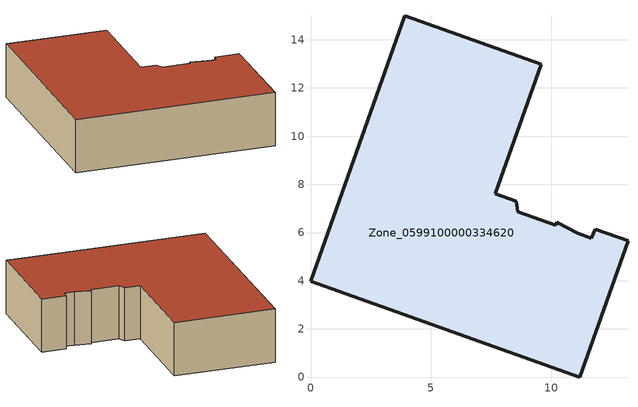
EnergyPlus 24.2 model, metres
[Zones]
Zone_0599100000334620
 floor ground (C_G): 0,3.97 3.92,14.99 9.57,12.98 7.66,7.6 8.53,7.29 8.59,6.87 10.18,6.3 10.23,6.43 11.1,5.97 11.66,5.77 11.82,6.13 13.18,5.65 11.17,0 z0.55
 wall outside (C_F): 3.92,14.99 0,3.97 11.17,0 13.18,5.65 11.82,6.13 11.66,5.77 11.1,5.97 10.23,6.43 10.18,6.3 8.59,6.87 8.53,7.29 7.66,7.6 9.57,12.98 3.92,14.99 z0.55:3.78
 roof outside (C_R): 11.17,0 13.18,5.65 11.82,6.13 11.66,5.77 11.1,5.97 10.23,6.43 10.18,6.3 8.59,6.87 8.53,7.29 7.66,7.6 9.57,12.98 3.92,14.99 0,3.97 z3.78
[BUILDING]
Pand.0599100000334620: North Axis=0; Terrain=City; Loads Convergence Tolerance Value=0.04; Temperature Convergence Tolerance Value=0.4; Solar Distribution=FullExterior; Maximum Number of Warmup Days=25; Minimum Number of Warmup Days=1
[Site:Location]
Rotterdam.The.Hague.AP_ZH_NLD Design_Conditions: Latitude=51.96; Longitude=4.45; Time Zone=1; Elevation=-4.5
[SITE:GROUNDTEMPERATURE:BUILDINGSURFACE]
18, 18, 18, 18, 18, 18, 18, 18, 18, 18, 18, 18
[MATERIAL] Thermal Absorptance=0.9; Solar Absorptance=0.7; Visible Absorptance=0.7
Name | Roughness | Thickness | Conductivity | Density | Specific Heat
G.TI.1975-1991 | MediumSmooth | 0.15 | 0.288461 | 540 | 1210
F.TI.1975-1991 | Rough | 0.3 | 0.230769 | 1920 | 840
R.TI.1975-1991 | MediumRough | 0.2 | 0.153846 | 1500 | 1000
[CONSTRUCTION]
C_G: G.TI.1975-1991
C_F: F.TI.1975-1991
C_R: R.TI.1975-1991
[ZONE]
Zone_0599100000334620: Type=1; Multiplier=1; Ceiling Height=Autocalculate; Volume=Autocalculate; Floor Area=autocalculate; Part of Total Floor Area=Yes
[ZONEINFILTRATION:DESIGNFLOWRATE]
Infil_Zone_0599100000334620: Zone or ZoneList or Space or SpaceList=Zone_0599100000334620; Schedule=AlwaysOn; Design Flow Rate Calculation Method=Flow/Area; Flow Rate per Floor Area=0.003; Constant Term Coefficient=1; Temperature Term Coefficient=0; Velocity Term Coefficient=0; Velocity Squared Term Coefficient=0
[HVACTEMPLATE:ZONE:IDEALLOADSAIRSYSTEM]
Zone_0599100000334620: Maximum Heating Supply Air Temperature=50; Minimum Cooling Supply Air Temperature=13; Maximum Heating Supply Air Humidity Ratio=0.0156; Minimum Cooling Supply Air Humidity Ratio=0.0077; Heating Limit=NoLimit; Cooling Limit=NoLimit; Dehumidification Control Type=ConstantSensibleHeatRatio; Cooling Sensible Heat Ratio=0.7; Dehumidification Setpoint=60; Humidification Control Type=None; Humidification Setpoint=30; Outdoor Air Method=None; Outdoor Air Flow Rate per Person=0.00944; Outdoor Air Flow Rate per Zone Floor Area=0; Outdoor Air Flow Rate per Zone=0; Demand Controlled Ventilation Type=None; Outdoor Air Economizer Type=NoEconomizer; Heat Recovery Type=None; Sensible Heat Recovery Effectiveness=0.7; Latent Heat Recovery Effectiveness=0.65
[ZONECONTROL:THERMOSTAT]
ThermostatControl_Zone_0599100000334620: Zone or ZoneList=Zone_0599100000334620; Control Type Schedule=DualSetpointControlType; Control 1=Thermostat_Zone_0599100000334620; Temperature Difference Between Cutout And Setpoint=0
[THERMOSTATSETPOINT:DUALSETPOINT]
Thermostat_Zone_0599100000334620: Heating Setpoint Temperature Schedule=HeatingSetpoint_Zone_0599100000334620; Cooling Setpoint Temperature Schedule=CoolingSetpoint_Zone_0599100000334620
[SCHEDULE:COMPACT]
HeatingSetpoint_Zone_0599100000334620: Through: 12/31, For: AllDays, Until: 24:00, 21
CoolingSetpoint_Zone_0599100000334620: Through: 12/31, For: AllDays, Until: 24:00, 24
DualSetpointControlType: Through: 12/31, For: AllDays, Until: 24:00, 4
AlwaysOn: Through: 12/31, For: AllDays, Until: 24:00, 1
